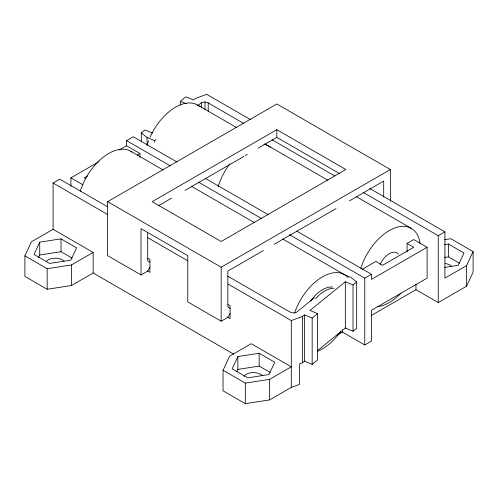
<?xml version="1.0" encoding="UTF-8"?>
<svg xmlns="http://www.w3.org/2000/svg" width="498" height="498" viewBox="0 0 498 498"><rect width="100%" height="100%" fill="white"/><g stroke="black" fill="none" stroke-linecap="round" stroke-linejoin="round"><path stroke-width="0.75" d="M233.736 354.159L93.157 272.997L71.494 285.51L47.161 289.27L24.9 276.415L24.9 255.854L31.418 241.804L53.087 229.298L53.087 183.021L59.766 179.168L107.518 206.738M119.178 150.01L126.554 145.746L126.554 140.61L133.234 136.751L176.971 162.006M39.728 242.153L34.026 254.441L49.607 263.436L70.897 260.143L76.599 247.855L61.017 238.859L39.728 242.153L39.728 255.001L38.458 257.734M223.042 370.251L229.559 356.201L251.229 343.695L291.299 366.827L269.636 379.339L245.302 383.099L223.042 370.251L223.042 390.812L245.302 403.666L269.636 399.9L291.299 387.394L299.497 384.412L299.497 363.851L302.51 362.756L304.465 361.175L304.465 314.898L312.159 318.066L317.637 313.622L309.943 310.459L345.332 281.775L353.026 284.943L356.68 281.98L350.941 277.386L343.371 274.274M237.87 356.543L232.161 368.837L247.749 377.833L269.038 374.54L274.74 362.251L259.159 353.25L237.87 356.543L237.87 369.398L236.917 371.446M371.222 315.539L415.973 289.705L438.234 302.56L466.582 286.194L466.582 265.627L473.1 251.583L450.839 238.729L444.758 239.669M466.582 286.194L473.1 272.151L473.1 251.583M149.929 267.214L147.701 271.068L141.027 274.927L107.63 255.648L107.63 201.659L276.832 103.976L390.37 169.525L390.37 201.142M230.076 313.485L227.847 317.344L221.174 321.198L187.777 301.919L187.777 255.648L141.021 228.65L141.027 274.927M141.32 141.395L141.32 132.91L144.974 129.947L152.668 133.109M180.363 105.122L180.363 101.268L185.841 96.824L193.535 99.992L195.49 98.405L206.701 94.334L250.438 119.588M154.629 142.16L154.629 140.617L155.837 139.639M197.949 105.508L201.559 102.582L205.008 101.953L208.214 102.918L243.858 123.498M314.487 297.68L296.441 312.308L292.992 312.931L289.786 311.972L227.91 276.247M228.047 284.034L291.299 320.556L302.51 316.485L304.465 314.898M317.743 350.411L345.332 328.051L345.332 281.775M304.465 361.175L312.159 364.337L317.637 359.892L317.637 313.622M345.332 328.051L353.026 331.214L356.68 328.25L356.68 281.98M70.897 186.364L70.897 177.879L99.058 161.62M87.567 175.968L84.255 177.879L85.588 178.651M137.274 154.984L139.913 153.459L139.913 157.318M276.832 129.679L152.158 201.659L221.168 241.505L345.842 169.525L276.832 129.679L276.832 137.392L339.144 173.366M158.862 205.506L171.592 198.148M185.001 190.41L243.989 156.353M245.327 155.581L247.338 154.417M258.064 148.23L276.832 137.392M24.9 255.854L47.161 268.708L71.494 264.942L93.157 252.43L93.157 272.997M107.63 201.659L221.168 267.214L390.37 169.525M263.454 250.513L227.847 271.068L227.847 307.061L230.076 308.343M274.199 244.306L336.001 208.631M349.434 200.875L383.69 181.091L383.69 197.177M362.046 269.424L375.897 261.425L382.576 265.285L413.745 247.288L407.065 243.435L407.065 251.913M407.065 243.435L413.745 239.575L427.103 247.288L427.103 278.139L371.446 310.273L371.446 341.118L364.766 344.977L342.5 332.122L337.158 335.21M289.4 234.626L364.766 278.139L371.446 274.28L371.446 279.422L427.103 247.288M363.577 192.62L438.234 235.722L444.913 231.863L444.913 278.139L466.582 265.627M39.728 255.001L61.017 251.708L72.054 258.082M444.59 244.586L448.393 243.995L463.974 252.996L458.272 265.285L444.59 267.401M444.59 257.435L448.393 256.85L459.43 263.224M237.87 369.398L259.159 366.105L270.196 372.479M180.363 101.268L186.657 103.858M141.32 132.91L147.059 137.504L154.629 140.617M369.547 188.35L444.913 231.863M272.107 139.807L334.656 175.919M197.569 105.003L236.55 127.513M264.78 143.81L327.958 180.282M356.182 196.579L411.298 228.395M205.232 178.321L268.49 214.837M296.752 231.159L371.446 274.28M126.554 140.61L170.291 165.859M198.559 182.175L261.811 218.697M126.554 145.746L139.913 153.459M130.781 151.28L163.045 169.905M191.269 186.202L254.447 222.674M282.677 238.972L344.51 274.672M70.897 177.879L82.917 184.82M53.087 183.021L107.593 214.495M147.968 237.801L187.671 260.728M147.912 258.338L149.929 259.502L149.929 272.356L147.24 270.806M228.059 304.608L230.076 305.772L230.076 318.627L227.387 317.077M149.929 262.073L147.701 260.79L147.701 232.454M53.087 229.298L93.157 252.43M448.393 243.995L448.393 256.85M438.234 235.722L438.234 302.56M415.973 284.308L415.973 289.705M364.766 278.139L364.766 344.977M353.026 284.943L353.026 331.214M342.5 329.807L342.5 332.122M312.159 318.066L312.159 364.337M302.51 316.485L302.51 362.756M291.299 320.556L291.299 387.394M269.636 379.339L269.636 399.9M259.159 353.25L259.159 366.105M245.302 383.099L245.302 403.666M221.168 267.214L221.174 321.198M208.214 102.918L208.214 111.403M205.008 101.953L205.008 109.666M201.559 102.582L201.559 107.979M147.059 137.504L147.059 145.217M71.494 264.942L71.494 285.51M61.017 238.859L61.017 251.708M47.161 268.708L47.161 289.27M80.271 191.244A44.079 25.448 -60 0 1 132.02 152.077M294.455 313.23A44.079 25.448 -60 0 1 348.002 277.467M340.788 331.388A44.079 25.448 -60 0 1 317.724 351.152M310.696 300.923A28.336 16.359 -60 0 1 332.483 287.022M315.595 298.775A28.336 16.359 -60 0 1 334.065 288.267M46.588 261.095A10.072 5.814 0 0 1 64.037 261.095M243.983 376.407A10.072 5.814 0 0 1 252.573 372.604A10.072 5.814 0 0 1 262.178 375.486M445.293 263.523A10.072 5.814 0 0 1 451.412 266.231M263.896 144.352A44.079 25.448 -60 0 1 270.644 147.389M218.087 186.806A44.079 25.448 -60 0 1 229.808 163.917M360.782 268.366A44.079 25.448 -60 0 1 393.395 228.514A44.079 25.448 -60 0 1 420.063 243.304M400.934 293.204A44.079 25.448 -60 0 1 377.328 306.706M149.998 137.286A44.079 25.448 -60 0 1 199.978 106.74M147.059 144.974A44.079 25.448 -60 0 1 148.541 140.766M380.136 264.469A15.743 9.088 -60 0 1 398.512 254.086"/></g></svg>
